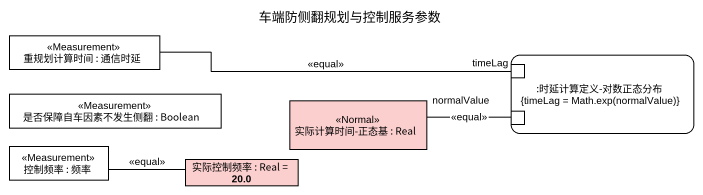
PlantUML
@startuml
title 车端防侧翻规划与控制服务参数
rectangle "重规划计算时间 : 通信时延" as 重规划计算时间 <<Measurement>>
rectangle ":时延计算定义-对数正态分布\n{timeLag = Math.exp(normalValue)}" as 时延计算定义_对数正态分布 {
  port timeLag
  port normalValue
}
rectangle "是否保障自车因素不发生侧翻 : Boolean" as 是否保障自车因素不发生侧翻 <<Measurement>>
rectangle "实际计算时间-正态基 : Real" as 实际计算时间_正态基 <<Normal>> #FCCFCF
rectangle "控制频率 : 频率" as 控制频率 <<Measurement>>
rectangle "实际控制频率 : Real = 20.0" as 实际控制频率 #FCCFCF
timeLag -left- 重规划计算时间 : <<equal>>
实际计算时间_正态基 -right- normalValue : <<equal>>
实际控制频率 -left- 控制频率 : <<equal>>
@enduml
